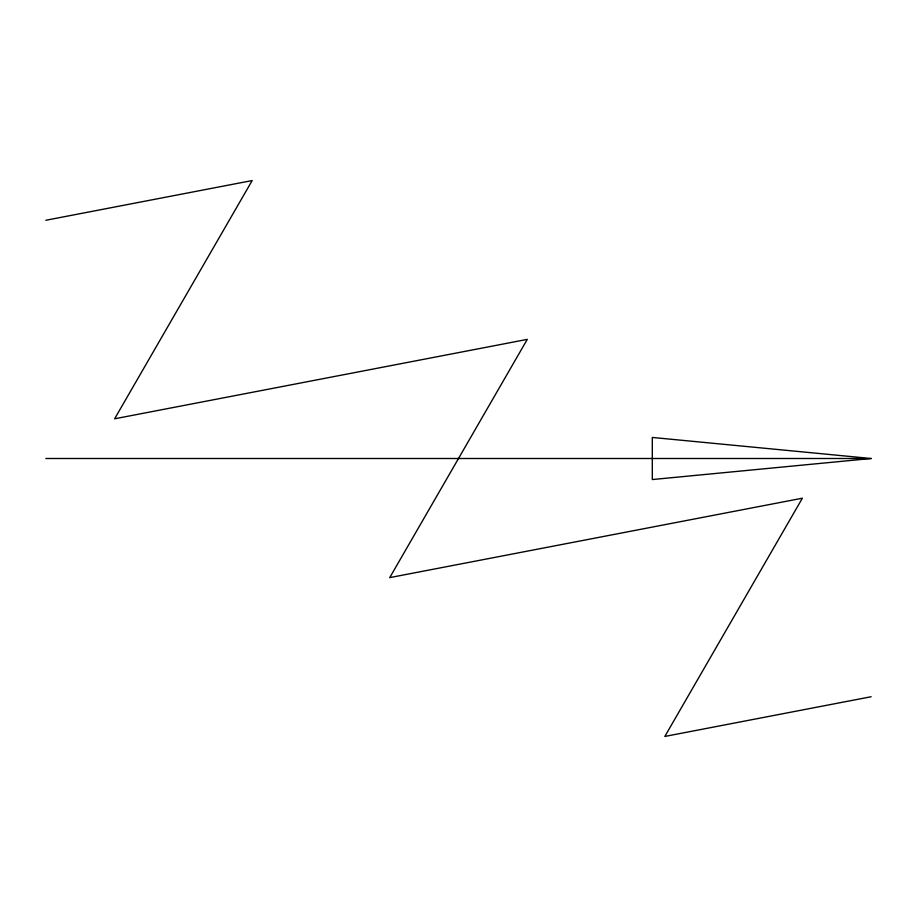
<?xml version="1.0" encoding="UTF-8"?>
<svg xmlns="http://www.w3.org/2000/svg" width="917" height="917" viewBox="0 0 917 917"><rect width="100%" height="100%" fill="white"/><g stroke="black" fill="none" stroke-linecap="round" stroke-linejoin="round"><path stroke-width="1.38" d="M45.85 220.263L252.175 180.557L114.625 418.794L527.275 339.382L389.725 577.618L802.375 498.206L664.825 736.443L871.15 696.737M871.15 458.5L652.308 479.557L652.308 437.443L871.15 458.5L45.85 458.5"/></g></svg>
